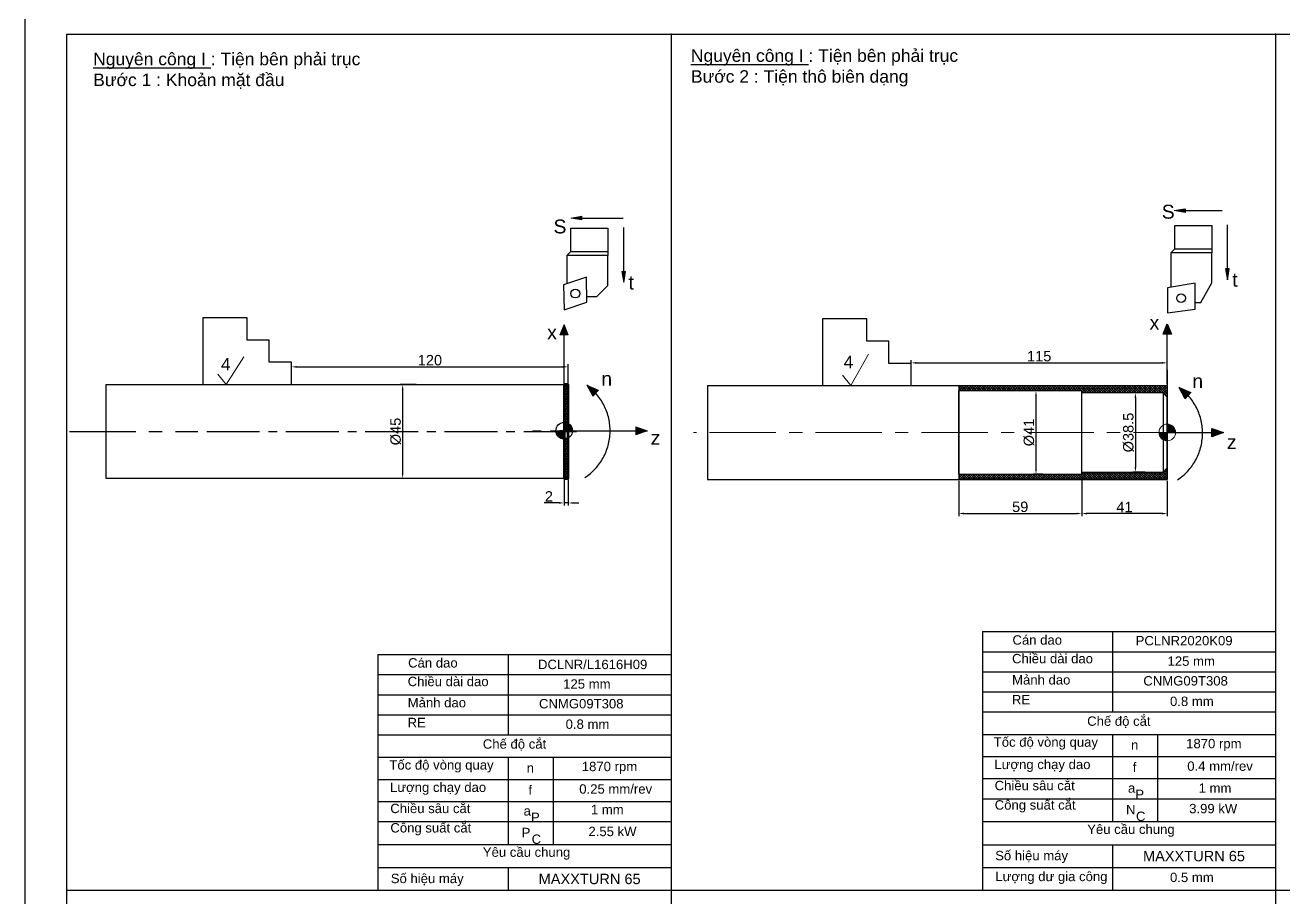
# Model space of a CAD drawing. Header units: inches. Extents: x 12 to 2456, y 1 to 1260.
# Drawn here: x 1267 to 1870, y 418 to 836 of the extents above; entities that cross this region are included whole.
import ezdxf

# ---------------------------------------------------------------- set-up
doc = ezdxf.new("R2010")
doc.units = ezdxf.units.IN
doc.header["$MEASUREMENT"] = 0
doc.linetypes.add('CENTER', pattern=[50.8, 31.75, -6.35, 6.35, -6.35])
for name, color, linetype, lineweight in [('Duong _dam', 7, 'Continuous', 30), ('Duong_dinh_vi', 5, 'Continuous', 15), ('Duong_manh', 3, 'Continuous', 5), ('Duong_tam', 3, 'CENTER', 5), ('Khung_ten', 7, 'Continuous', 30), ('Luong_du_gc', 1, 'Continuous', 5)]:
    doc.layers.add(name, color=color, linetype=linetype, lineweight=lineweight)
doc.styles.add('Annotative', font='arial.ttf')
doc.styles.get("Standard").update_dxf_attribs({"font": 'arial.ttf'})
doc.dimstyles.new('Copy(2) of ISO-25', dxfattribs={"dimtxt": 5, "dimasz": 2.5, "dimexe": 1.25, "dimexo": 0.625, "dimtad": 1, "dimtxsty": 'Standard', "dimcen": 2.5, "dimadec": 0, "dimazin": 0, "dimtfac": 1, "dimtmove": 0, "dimatfit": 3, "dimfxl": 1, "dimfrac": 2, "dimarcsym": 0})

# ---------------------------------------------------------------- blocks, each defined once
blk = doc.blocks.new('*D63')
at = {"layer": 'Defpoints', "color": 0, "transparency": 16777216}
for p in [(1527.38, 672.5), (1394.71, 664), (1527.38, 663.15)]:
    blk.add_point(p, dxfattribs=at)
at = {"layer": 'Duong_manh', "color": 0, "lineweight": -2, "transparency": 16777216}
for p, q in [((1394.71, 664.62), (1394.71, 673.75)), ((1397.21, 672.5), (1524.88, 672.5)), ((1527.38, 663.78), (1527.38, 673.75))]:
    blk.add_line(p, q, dxfattribs=at)
at = {"layer": 'Duong_manh', "color": 0, "transparency": 16777216}
for points in [[(1397.21, 672.91), (1397.21, 672.08), (1394.71, 672.5)], [(1524.88, 672.91), (1524.88, 672.08), (1527.38, 672.5)]]:
    blk.add_solid(points, dxfattribs=at)
at = {"layer": 'Duong_manh', "color": 0, "transparency": 16777216, "insert": (1461.05, 675.67), "char_height": 5, "attachment_point": 5}
blk.add_mtext('120', dxfattribs=at)
blk = doc.blocks.new('*D64')
at = {"layer": 'Defpoints', "color": 0, "transparency": 16777216}
for p in [(1455.1, 664), (1447.98, 619), (1455.1, 619)]:
    blk.add_point(p, dxfattribs=at)
at = {"layer": 'Duong_manh', "color": 0, "lineweight": -2, "transparency": 16777216}
for p, q in [((1454.48, 664), (1446.73, 664)), ((1447.98, 661.5), (1447.98, 621.5)), ((1454.48, 619), (1446.73, 619))]:
    blk.add_line(p, q, dxfattribs=at)
at = {"layer": 'Duong_manh', "color": 0, "transparency": 16777216}
for points in [[(1447.56, 661.5), (1448.4, 661.5), (1447.98, 664)], [(1447.56, 621.5), (1448.4, 621.5), (1447.98, 619)]]:
    blk.add_solid(points, dxfattribs=at)
at = {"layer": 'Duong_manh', "color": 0, "transparency": 16777216, "insert": (1444.66, 641.5), "char_height": 5, "attachment_point": 5, "rotation": 90}
blk.add_mtext('%%C45', dxfattribs=at)
blk = doc.blocks.new('*D65')
at = {"layer": 'Defpoints', "color": 0, "transparency": 16777216}
for p in [(1525.38, 619), (1527.38, 619), (1525.38, 607.25)]:
    blk.add_point(p, dxfattribs=at)
at = {"layer": 'Duong_manh', "color": 0, "lineweight": -2, "transparency": 16777216}
for p, q in [((1525.38, 618.38), (1525.38, 606)), ((1527.38, 618.38), (1527.38, 606)), ((1522.88, 607.25), (1515.82, 607.25)), ((1527.38, 607.25), (1525.38, 607.25)), ((1529.88, 607.25), (1532.38, 607.25))]:
    blk.add_line(p, q, dxfattribs=at)
at = {"layer": 'Duong_manh', "color": 0, "transparency": 16777216}
for points in [[(1522.88, 607.67), (1522.88, 606.84), (1525.38, 607.25)], [(1529.88, 607.67), (1529.88, 606.84), (1527.38, 607.25)]]:
    blk.add_solid(points, dxfattribs=at)
at = {"layer": 'Duong_manh', "color": 0, "transparency": 16777216, "insert": (1518.1, 610.39), "char_height": 5, "attachment_point": 5}
blk.add_mtext('2', dxfattribs=at)
blk = doc.blocks.new('*D66')
at = {"layer": 'Defpoints', "color": 0, "transparency": 16777216}
for p in [(1814.55, 674.41), (1691.75, 663.51), (1814.55, 663.51)]:
    blk.add_point(p, dxfattribs=at)
at = {"layer": 'Duong_manh', "color": 0, "lineweight": -2, "transparency": 16777216}
for p, q in [((1691.75, 664.14), (1691.75, 675.66)), ((1694.25, 674.41), (1812.05, 674.41)), ((1814.55, 664.14), (1814.55, 675.66))]:
    blk.add_line(p, q, dxfattribs=at)
at = {"layer": 'Duong_manh', "color": 0, "transparency": 16777216}
for points in [[(1694.25, 674.83), (1694.25, 673.99), (1691.75, 674.41)], [(1812.05, 674.83), (1812.05, 673.99), (1814.55, 674.41)]]:
    blk.add_solid(points, dxfattribs=at)
at = {"layer": 'Duong_manh', "color": 0, "transparency": 16777216, "insert": (1753.15, 677.59), "char_height": 5, "width": 7.3915, "attachment_point": 5}
blk.add_mtext('115', dxfattribs=at)
blk = doc.blocks.new('*D67')
at = {"layer": 'Defpoints', "color": 0, "transparency": 16777216}
for p in [(1804.54, 660.01), (1799.28, 622.01), (1804.54, 622.01)]:
    blk.add_point(p, dxfattribs=at)
at = {"layer": 'Duong_manh', "color": 0, "lineweight": -2, "transparency": 16777216}
for p, q in [((1803.92, 660.01), (1798.03, 660.01)), ((1799.28, 657.51), (1799.28, 624.51)), ((1803.92, 622.01), (1798.03, 622.01))]:
    blk.add_line(p, q, dxfattribs=at)
at = {"layer": 'Duong_manh', "color": 0, "transparency": 16777216}
for points in [[(1798.86, 657.51), (1799.7, 657.51), (1799.28, 660.01)], [(1798.86, 624.51), (1799.7, 624.51), (1799.28, 622.01)]]:
    blk.add_solid(points, dxfattribs=at)
at = {"layer": 'Duong_manh', "color": 0, "transparency": 16777216, "insert": (1795.96, 641.01), "char_height": 5, "width": 12.9456, "attachment_point": 5, "rotation": 90}
blk.add_mtext('%%C38.5', dxfattribs=at)
blk = doc.blocks.new('*D68')
at = {"layer": 'Defpoints', "color": 0, "transparency": 16777216}
for p in [(1755.33, 661.01), (1751.61, 621.01), (1755.33, 621.01)]:
    blk.add_point(p, dxfattribs=at)
at = {"layer": 'Duong_manh', "color": 0, "lineweight": -2, "transparency": 16777216}
for p, q in [((1754.7, 661.01), (1750.36, 661.01)), ((1751.61, 658.51), (1751.61, 623.51)), ((1754.7, 621.01), (1750.36, 621.01))]:
    blk.add_line(p, q, dxfattribs=at)
at = {"layer": 'Duong_manh', "color": 0, "transparency": 16777216}
for points in [[(1751.19, 658.51), (1752.03, 658.51), (1751.61, 661.01)], [(1751.19, 623.51), (1752.03, 623.51), (1751.61, 621.01)]]:
    blk.add_solid(points, dxfattribs=at)
at = {"layer": 'Duong_manh', "color": 0, "transparency": 16777216, "insert": (1748.29, 641.01), "char_height": 5, "attachment_point": 5, "rotation": 90}
blk.add_mtext('%%C41', dxfattribs=at)
blk = doc.blocks.new('*D69')
at = {"layer": 'Defpoints', "color": 0, "transparency": 16777216}
for p in [(1773.55, 621.01), (1814.55, 618.51), (1773.55, 602.16)]:
    blk.add_point(p, dxfattribs=at)
at = {"layer": 'Duong_manh', "color": 0, "lineweight": -2, "transparency": 16777216}
for p, q in [((1773.55, 620.39), (1773.55, 600.91)), ((1814.55, 617.89), (1814.55, 600.91)), ((1812.05, 602.16), (1776.05, 602.16))]:
    blk.add_line(p, q, dxfattribs=at)
at = {"layer": 'Duong_manh', "color": 0, "transparency": 16777216}
for points in [[(1776.05, 602.57), (1776.05, 601.74), (1773.55, 602.16)], [(1812.05, 602.57), (1812.05, 601.74), (1814.55, 602.16)]]:
    blk.add_solid(points, dxfattribs=at)
at = {"layer": 'Duong_manh', "color": 0, "transparency": 16777216, "insert": (1794.05, 605.29), "char_height": 5, "attachment_point": 5}
blk.add_mtext('41', dxfattribs=at)
blk = doc.blocks.new('*D70')
at = {"layer": 'Defpoints', "color": 0, "transparency": 16777216}
for p in [(1714.55, 618.51), (1773.55, 621.01), (1773.55, 602.18)]:
    blk.add_point(p, dxfattribs=at)
at = {"layer": 'Duong_manh', "color": 0, "lineweight": -2, "transparency": 16777216}
for p, q in [((1714.55, 617.89), (1714.55, 600.93)), ((1773.55, 620.39), (1773.55, 600.93)), ((1717.05, 602.18), (1771.05, 602.18))]:
    blk.add_line(p, q, dxfattribs=at)
at = {"layer": 'Duong_manh', "color": 0, "transparency": 16777216}
for points in [[(1717.05, 602.59), (1717.05, 601.76), (1714.55, 602.18)], [(1771.05, 602.59), (1771.05, 601.76), (1773.55, 602.18)]]:
    blk.add_solid(points, dxfattribs=at)
at = {"layer": 'Duong_manh', "color": 0, "transparency": 16777216, "insert": (1744.05, 605.36), "char_height": 5, "attachment_point": 5}
blk.add_mtext('59', dxfattribs=at)

msp = doc.modelspace()

# ---------------------------------------------------------------- hatches: boundary and pattern name
at = {"layer": 'Duong_manh', "lineweight": 25}
h = msp.add_hatch(color=0, dxfattribs=at)
h.dxf.hatch_style = 2
h.paths.add_polyline_path([(1823.199, 746.546), (1817.837, 747.393), (1823.199, 748.296)])
at = {"layer": 'Duong_manh'}
h = msp.add_hatch(color=0, dxfattribs=at)
h.dxf.hatch_style = 2
h.paths.add_polyline_path([(1533.847, 742.951), (1528.541, 743.854), (1533.847, 744.757)])
h = msp.add_hatch(color=0, dxfattribs=at)
h.dxf.hatch_style = 2
h.paths.add_polyline_path([(1553.038, 718.228), (1553.941, 712.922), (1554.787, 718.228)])
at = {"layer": 'Duong_manh', "lineweight": 25}
h = msp.add_hatch(color=0, dxfattribs=at)
h.dxf.hatch_style = 2
h.paths.add_polyline_path([(1842.503, 719.509), (1843.406, 714.204), (1844.309, 719.509)])
at = {"layer": 'Duong_manh', "lineweight": 0}
h = msp.add_hatch(color=0, dxfattribs=at)
h.dxf.hatch_style = 2
h.paths.add_polyline_path([(1525.38, 692.784), (1527.355, 687.817), (1523.348, 687.817)])
at = {"layer": 'Duong_manh', "lineweight": 25}
h = msp.add_hatch(color=0, dxfattribs=at)
h.dxf.hatch_style = 2
h.paths.add_polyline_path([(1814.551, 693.139), (1816.526, 688.171), (1812.575, 688.171)])
at = {"layer": 'Duong_manh', "lineweight": 0}
h = msp.add_hatch(color=0, dxfattribs=at)
h.dxf.hatch_style = 2
h.paths.add_polyline_path([(1536.33, 663.682), (1541.862, 661.367), (1539.209, 658.376)])
at = {"layer": 'Duong_manh', "lineweight": 25}
h = msp.add_hatch(color=0, dxfattribs=at)
h.dxf.hatch_style = 2
h.paths.add_polyline_path([(1820.308, 662.53), (1825.839, 660.216), (1823.187, 657.224)])
at = {"layer": 'Duong_manh'}
h = msp.add_hatch(color=0, dxfattribs=at)
h.dxf.hatch_style = 2
h.paths.add_polyline_path([(1525.38, 645.845), (1526.057, 645.789), (1525.38, 645.789)])
h = msp.add_hatch(color=0, dxfattribs=at)
h.paths.add_polyline_path([(1526.057, 645.789), (1525.38, 645.789), (1526.735, 645.563)])
h.paths.add_polyline_path([(1525.38, 645.789), (1526.735, 645.563), (1525.38, 645.563)])
h = msp.add_hatch(color=0, dxfattribs=at)
h.paths.add_polyline_path([(1525.38, 641.838), (1521.372, 641.838), (1525.38, 641.16)])
h.paths.add_polyline_path([(1521.372, 641.838), (1525.38, 641.16), (1521.429, 641.16)])
h = msp.add_hatch(color=0, dxfattribs=at)
h.paths.add_polyline_path([(1525.38, 641.16), (1521.429, 641.16), (1525.38, 640.483)])
h.paths.add_polyline_path([(1521.429, 641.16), (1525.38, 640.483), (1521.598, 640.483)])
h = msp.add_hatch(color=0, dxfattribs=at)
h.paths.add_polyline_path([(1525.38, 640.483), (1521.598, 640.483), (1525.38, 639.862)])
h.paths.add_polyline_path([(1521.598, 640.483), (1525.38, 639.862), (1521.937, 639.862)])
h = msp.add_hatch(color=0, dxfattribs=at)
h.paths.add_polyline_path([(1525.38, 639.862), (1521.937, 639.862), (1525.38, 639.298)])
h.paths.add_polyline_path([(1521.937, 639.862), (1525.38, 639.298), (1522.332, 639.298)])
h = msp.add_hatch(color=0, dxfattribs=at)
h.paths.add_polyline_path([(1526.735, 645.563), (1525.38, 645.563), (1527.412, 645.281)])
h.paths.add_polyline_path([(1525.38, 645.563), (1527.412, 645.281), (1525.38, 645.281)])
h = msp.add_hatch(color=0, dxfattribs=at)
h.paths.add_polyline_path([(1527.412, 645.281), (1525.38, 645.281), (1527.976, 644.886)])
h.paths.add_polyline_path([(1525.38, 645.281), (1527.976, 644.886), (1525.38, 644.886)])
h = msp.add_hatch(color=0, dxfattribs=at)
h.paths.add_polyline_path([(1527.976, 644.886), (1525.38, 644.886), (1527.976, 644.378)])
h.paths.add_polyline_path([(1525.38, 644.886), (1527.976, 644.378), (1525.38, 644.378)])
h = msp.add_hatch(color=0, dxfattribs=at)
h.paths.add_polyline_path([(1527.976, 644.378), (1525.38, 644.378), (1527.976, 641.838)])
h.paths.add_polyline_path([(1525.38, 644.378), (1527.976, 641.838), (1525.38, 641.838)])
h = msp.add_hatch(color=0, dxfattribs=at)
h.dxf.hatch_style = 2
h.paths.add_polyline_path([(1527.976, 644.886), (1528.428, 644.378), (1527.976, 644.378)])
h = msp.add_hatch(color=0, dxfattribs=at)
h.paths.add_polyline_path([(1528.428, 644.378), (1527.976, 644.378), (1528.823, 643.813)])
h.paths.add_polyline_path([(1527.976, 644.378), (1528.823, 643.813), (1527.976, 643.813)])
h = msp.add_hatch(color=0, dxfattribs=at)
h.paths.add_polyline_path([(1528.823, 643.813), (1527.976, 643.813), (1529.105, 643.192)])
h.paths.add_polyline_path([(1527.976, 643.813), (1529.105, 643.192), (1527.976, 643.192)])
h = msp.add_hatch(color=0, dxfattribs=at)
h.paths.add_polyline_path([(1529.105, 643.192), (1527.976, 643.192), (1529.275, 642.515)])
h.paths.add_polyline_path([(1527.976, 643.192), (1529.275, 642.515), (1527.976, 642.515)])
h = msp.add_hatch(color=0, dxfattribs=at)
h.paths.add_polyline_path([(1529.275, 642.515), (1527.976, 642.515), (1529.331, 641.838)])
h.paths.add_polyline_path([(1527.976, 642.515), (1529.331, 641.838), (1527.976, 641.838)])
at = {"layer": 'Duong_manh', "lineweight": 0}
h = msp.add_hatch(color=0, dxfattribs=at)
h.dxf.hatch_style = 2
h.paths.add_polyline_path([(1565.286, 641.838), (1559.698, 639.862), (1559.698, 643.813)])
h = msp.add_hatch(color=0, dxfattribs=at)
h.paths.add_polyline_path([(1814.551, 641.013), (1810.543, 641.013), (1814.551, 640.336)])
h.paths.add_polyline_path([(1810.543, 641.013), (1814.551, 640.336), (1810.599, 640.336)])
h = msp.add_hatch(color=0, dxfattribs=at)
h.paths.add_polyline_path([(1814.551, 640.336), (1810.599, 640.336), (1814.551, 639.659)])
h.paths.add_polyline_path([(1810.599, 640.336), (1814.551, 639.659), (1810.825, 639.659)])
h = msp.add_hatch(color=0, dxfattribs=at)
h.paths.add_polyline_path([(1814.551, 639.659), (1810.825, 639.659), (1814.551, 639.038)])
h.paths.add_polyline_path([(1810.825, 639.659), (1814.551, 639.038), (1811.107, 639.038)])
h = msp.add_hatch(color=0, dxfattribs=at)
h.dxf.hatch_style = 2
h.paths.add_polyline_path([(1814.551, 645.021), (1815.228, 644.964), (1814.551, 644.964)])
h = msp.add_hatch(color=0, dxfattribs=at)
h.paths.add_polyline_path([(1815.228, 644.964), (1814.551, 644.964), (1815.905, 644.739)])
h.paths.add_polyline_path([(1814.551, 644.964), (1815.905, 644.739), (1814.551, 644.739)])
h = msp.add_hatch(color=0, dxfattribs=at)
h.paths.add_polyline_path([(1815.905, 644.739), (1814.551, 644.739), (1816.526, 644.456)])
h.paths.add_polyline_path([(1814.551, 644.739), (1816.526, 644.456), (1814.551, 644.456)])
h = msp.add_hatch(color=0, dxfattribs=at)
h.paths.add_polyline_path([(1816.526, 644.456), (1814.551, 644.456), (1817.091, 644.061)])
h.paths.add_polyline_path([(1814.551, 644.456), (1817.091, 644.061), (1814.551, 644.061)])
h = msp.add_hatch(color=0, dxfattribs=at)
h.paths.add_polyline_path([(1817.091, 644.061), (1814.551, 644.061), (1817.599, 643.553)])
h.paths.add_polyline_path([(1814.551, 644.061), (1817.599, 643.553), (1814.551, 643.553)])
h = msp.add_hatch(color=0, dxfattribs=at)
h.paths.add_polyline_path([(1817.599, 643.553), (1814.551, 643.553), (1817.994, 642.989)])
h.paths.add_polyline_path([(1814.551, 643.553), (1817.994, 642.989), (1814.551, 642.989)])
h = msp.add_hatch(color=0, dxfattribs=at)
h.paths.add_polyline_path([(1817.994, 642.989), (1814.551, 642.989), (1818.276, 642.368)])
h.paths.add_polyline_path([(1814.551, 642.989), (1818.276, 642.368), (1814.551, 642.368)])
h = msp.add_hatch(color=0, dxfattribs=at)
h.paths.add_polyline_path([(1818.276, 642.368), (1814.551, 642.368), (1818.502, 641.691)])
h.paths.add_polyline_path([(1814.551, 642.368), (1818.502, 641.691), (1814.551, 641.691)])
h = msp.add_hatch(color=0, dxfattribs=at)
h.paths.add_polyline_path([(1818.502, 641.691), (1814.551, 641.691), (1818.558, 641.013)])
h.paths.add_polyline_path([(1814.551, 641.691), (1818.558, 641.013), (1814.551, 641.013)])
at = {"layer": 'Duong_manh', "lineweight": 25}
h = msp.add_hatch(color=0, dxfattribs=at)
h.dxf.hatch_style = 2
h.paths.add_polyline_path([(1841.591, 640.985), (1836.003, 639.01), (1836.003, 642.961)])
at = {"layer": 'Duong_manh'}
h = msp.add_hatch(color=0, dxfattribs=at)
h.paths.add_polyline_path([(1525.38, 639.298), (1522.332, 639.298), (1525.38, 638.79)])
h.paths.add_polyline_path([(1522.332, 639.298), (1525.38, 638.79), (1522.783, 638.79)])
h = msp.add_hatch(color=0, dxfattribs=at)
h.paths.add_polyline_path([(1525.38, 638.79), (1522.783, 638.79), (1525.38, 638.395)])
h.paths.add_polyline_path([(1522.783, 638.79), (1525.38, 638.395), (1523.348, 638.395)])
h = msp.add_hatch(color=0, dxfattribs=at)
h.paths.add_polyline_path([(1525.38, 638.395), (1523.348, 638.395), (1525.38, 638.112)])
h.paths.add_polyline_path([(1523.348, 638.395), (1525.38, 638.112), (1524.025, 638.112)])
h = msp.add_hatch(color=0, dxfattribs=at)
h.paths.add_polyline_path([(1524.025, 638.112), (1524.703, 637.887), (1525.38, 637.887)])
h.paths.add_polyline_path([(1524.703, 637.887), (1525.38, 637.887), (1525.38, 637.83)])
h = msp.add_hatch(color=0, dxfattribs=at)
h.dxf.hatch_style = 2
h.paths.add_polyline_path([(1524.025, 638.112), (1525.38, 638.112), (1525.38, 637.887)])
at = {"layer": 'Duong_manh', "lineweight": 0}
h = msp.add_hatch(color=0, dxfattribs=at)
h.paths.add_polyline_path([(1814.551, 639.038), (1811.107, 639.038), (1814.551, 638.473)])
h.paths.add_polyline_path([(1811.107, 639.038), (1814.551, 638.473), (1811.503, 638.473)])
h = msp.add_hatch(color=0, dxfattribs=at)
h.paths.add_polyline_path([(1814.551, 638.473), (1811.503, 638.473), (1814.551, 637.965)])
h.paths.add_polyline_path([(1811.503, 638.473), (1814.551, 637.965), (1811.954, 637.965)])
h = msp.add_hatch(color=0, dxfattribs=at)
h.paths.add_polyline_path([(1814.551, 637.965), (1811.954, 637.965), (1814.551, 637.57)])
h.paths.add_polyline_path([(1811.954, 637.965), (1814.551, 637.57), (1812.575, 637.57)])
h = msp.add_hatch(color=0, dxfattribs=at)
h.paths.add_polyline_path([(1814.551, 637.57), (1812.575, 637.57), (1814.551, 637.288)])
h.paths.add_polyline_path([(1812.575, 637.57), (1814.551, 637.288), (1813.196, 637.288)])
h = msp.add_hatch(color=0, dxfattribs=at)
h.paths.add_polyline_path([(1813.196, 637.288), (1813.873, 637.062), (1814.551, 637.062)])
h.paths.add_polyline_path([(1813.873, 637.062), (1814.551, 637.062), (1814.551, 637.006)])
h = msp.add_hatch(color=0, dxfattribs=at)
h.dxf.hatch_style = 2
h.paths.add_polyline_path([(1813.196, 637.288), (1814.551, 637.288), (1814.551, 637.062)])
at = {"layer": 'Khung_ten'}
h = msp.add_hatch(color=0, dxfattribs=at)
edge = h.paths.add_edge_path()
edge.add_arc((1527.377, 663.967), 0.48, 0, 360)
at = {"layer": 'Luong_du_gc'}
h = msp.add_hatch(dxfattribs=at)
h.set_pattern_fill('ANSI37', color=1, scale=0.266667)
h.set_pattern_definition([(45, (-589.4107, 1010.26385), (-0.59868374, 0.59868374), []), (135, (-589.4107, 1010.26385), (-0.59868374, -0.59868374), [])])
h.paths.add_polyline_path([(1527.377, 663.998), (1525.38, 663.998), (1525.38, 644.505), (1525.381, 644.505, -0.18468), (1527.377, 643.757)])
h.paths.add_polyline_path([(1527.377, 639.284, -0.182919), (1525.401, 638.536), (1525.38, 638.536), (1525.38, 619), (1527.377, 619)])
h = msp.add_hatch(dxfattribs=at)
h.set_pattern_fill('ANSI37', color=1, scale=0.266667)
h.set_pattern_definition([(45, (-857.2335, 1010.8257), (-0.59868374, 0.59868374), []), (135, (-857.2335, 1010.8257), (-0.59868374, -0.59868374), [])])
h.paths.add_polyline_path([(1773.551, 661.013), (1773.551, 660.013), (1812.551, 660.013), (1814.551, 658.013), (1814.551, 663.513), (1714.551, 663.513), (1714.551, 661.013)])
h.paths.add_polyline_path([(1773.551, 622.013), (1773.551, 621.013), (1714.551, 621.013), (1714.551, 618.513), (1814.551, 618.513), (1814.551, 624.013), (1812.551, 622.013)])

# ---------------------------------------------------------------- linework, layer by layer
at = {"layer": 'Duong _dam', "color": 0}
for p, q in [((1267, 1), (1267, 842)), ((1287, 832), (2446, 832)), ((1287, 11), (1287, 832)), ((1576.75, 832), (1576.75, 11)), ((1866.5, 832), (1866.5, 11)), ((1305.772, 619), (1305.772, 664)), ((1305.772, 664), (1527.377, 664)), ((1352.154, 664), (1394.713, 664)), ((1525.38, 663.998), (1525.38, 641.499)), ((1359.772, 619), (1305.772, 619)), ((1527.377, 619), (1359.772, 619)), ((1498.603, 432.422), (1498.603, 421.5)), ((1287, 421.5), (2446, 421.5))]:
    msp.add_line(p, q, dxfattribs=at)
at = {"layer": 'Duong _dam', "color": 0, "linetype": 'Continuous', "lineweight": 25}
for p, q in [((1814.551, 671.013), (1814.551, 663.68)), ((1594.192, 663.513), (1814.551, 663.513)), ((1594.192, 663.513), (1594.192, 618.513)), ((1714.551, 663.513), (1714.551, 618.513)), ((1714.551, 621.013), (1714.551, 661.013)), ((1773.551, 661.013), (1714.551, 661.013)), ((1773.551, 621.013), (1773.551, 661.013)), ((1812.551, 660.013), (1773.551, 660.013)), ((1814.551, 658.013), (1812.551, 660.013)), ((1812.551, 660.013), (1812.551, 641.013)), ((1814.551, 663.513), (1814.551, 618.513)), ((1814.551, 641.013), (1814.551, 658.013)), ((1812.551, 641.013), (1812.551, 622.013)), ((1814.551, 624.013), (1814.551, 641.013)), ((1773.551, 622.013), (1812.551, 622.013)), ((1812.551, 622.013), (1814.551, 624.013)), ((1814.551, 618.513), (1814.551, 624.013)), ((1594.192, 618.513), (1814.551, 618.513)), ((1714.551, 621.013), (1773.551, 621.013))]:
    msp.add_line(p, q, dxfattribs=at)
at = {"layer": 'Duong _dam', "color": 0}
for points in [[(1528.654, 727.767), (1528.654, 739), (1546.377, 739), (1546.377, 727.767)], [(1818.119, 729.049), (1818.119, 740.337)], [(1818.119, 740.337), (1835.899, 740.337)], [(1835.899, 740.337), (1835.899, 729.049)], [(1526.678, 725.848), (1528.654, 727.767), (1546.377, 727.767), (1546.377, 725.848)], [(1536.161, 706.206), (1541.071, 706.206), (1546.377, 711.568), (1546.377, 725.848), (1526.678, 725.848), (1526.678, 712.302)], [(1816.2, 727.129), (1818.119, 729.049), (1835.899, 729.049), (1835.899, 727.129)], [(1827.884, 703.366), (1830.593, 703.366), (1835.899, 712.849), (1835.899, 727.129), (1816.2, 727.129), (1816.313, 710.873)], [(1394.713, 664), (1394.713, 664), (1394.713, 674.668), (1384.045, 674.668), (1384.045, 685.28), (1373.433, 685.28), (1373.433, 695.948), (1352.154, 695.948), (1352.154, 664)], [(1691.747, 663.513), (1691.747, 663.513), (1691.747, 674.181), (1681.135, 674.181), (1681.135, 684.793), (1670.467, 684.793), (1670.467, 695.461), (1649.187, 695.461), (1649.187, 663.513)], [(1691.747, 663.513), (1691.747, 663.513)], [(1525.38, 639.862), (1525.38, 641.838), (1523.348, 641.838)], [(1525.38, 641.838), (1525.38, 639.862)], [(1725.904, 545.579), (1866.5, 545.579)], [(1725.904, 545.579), (1725.904, 421.5), (1866.5, 421.5)], [(1788.353, 545.579), (1788.353, 507.013)], [(1866.5, 545.579), (1866.5, 421.5)], [(1436.154, 534.615), (1576.75, 534.615)], [(1436.154, 534.615), (1436.154, 421.5)], [(1498.603, 534.615), (1498.603, 496.049)], [(1725.904, 535.927), (1866.5, 535.927)], [(1725.904, 526.275), (1866.5, 526.275)], [(1436.154, 524.963), (1576.75, 524.963)], [(1436.154, 515.311), (1576.75, 515.311)], [(1725.904, 516.665), (1866.5, 516.665)], [(1725.904, 507.013), (1866.5, 507.013)], [(1436.154, 505.701), (1576.75, 505.701)], [(1436.154, 496.049), (1576.75, 496.049)], [(1725.904, 496.261), (1866.5, 496.261)], [(1788.353, 496.261), (1788.353, 454.435)], [(1809.9, 496.261), (1809.9, 454.435)], [(1436.154, 485.296), (1576.75, 485.296)], [(1498.603, 485.296), (1498.603, 443.471)], [(1520.15, 485.296), (1520.15, 443.471)], [(1725.904, 485.593), (1866.5, 485.593)], [(1436.154, 474.628), (1576.75, 474.628)], [(1725.904, 475.094), (1866.5, 475.094)], [(1725.904, 465.442), (1866.5, 465.442)], [(1436.154, 464.13), (1576.75, 464.13)], [(1436.154, 454.478), (1576.75, 454.478)], [(1725.904, 454.435), (1866.5, 454.435)], [(1436.154, 443.471), (1576.75, 443.471)], [(1725.904, 443.386), (1866.5, 443.386)], [(1788.353, 443.386), (1788.353, 421.5)], [(1436.154, 432.422), (1576.75, 432.422)], [(1725.904, 432.464), (1866.5, 432.464)], [(1436.154, 421.5), (1576.75, 421.5)]]:
    msp.add_lwpolyline(points, dxfattribs=at)
for points in [[(1525.38, 699.771), (1536.217, 703.496), (1536.161, 715.462), (1525.154, 711.794)], [(1814.676, 698.456), (1827.884, 700.205), (1827.884, 712.68), (1814.676, 710.422)]]:
    msp.add_lwpolyline(points, close=True, dxfattribs=at)
for centre in [(1530.77, 707.645), (1821.195, 705.427)]:
    msp.add_circle(centre, 2.117, dxfattribs=at)
for p in [(1576.75, 832), (1866.5, 832)]:
    msp.add_point(p, dxfattribs=at)
at = {"layer": 'Duong_dinh_vi', "color": 5}
for p, q in [((1352.154, 664), (1394.713, 664)), ((1649.187, 663.513), (1691.747, 663.513))]:
    msp.add_line(p, q, dxfattribs=at)
at = {"layer": 'Duong_dinh_vi', "color": 0}
for points in [[(1352.154, 664), (1394.713, 664)], [(1649.187, 663.513), (1691.747, 663.513)]]:
    msp.add_lwpolyline(points, dxfattribs=at)
at = {"layer": 'Duong_manh', "color": 0, "lineweight": 25}
msp.add_line((1814.551, 671.013), (1814.551, 688.171), dxfattribs=at)
for points in [[(1823.199, 746.546), (1817.837, 747.393), (1823.199, 748.296)], [(1842.503, 719.509), (1843.406, 714.204), (1844.309, 719.509)], [(1814.551, 693.139), (1816.526, 688.171), (1812.575, 688.171)], [(1820.308, 662.53), (1825.839, 660.216), (1823.187, 657.224)], [(1841.591, 640.985), (1836.003, 639.01), (1836.003, 642.961)]]:
    msp.add_lwpolyline(points, close=True, dxfattribs=at)
at = {"layer": 'Duong_manh', "color": 0, "lineweight": 0}
for points in [[(1533.847, 742.951), (1528.541, 743.854), (1533.847, 744.757)], [(1553.038, 718.228), (1553.941, 712.922), (1554.787, 718.228)], [(1525.38, 692.784), (1527.355, 687.817), (1523.348, 687.817)], [(1536.33, 663.682), (1541.862, 661.367), (1539.209, 658.376)], [(1525.38, 645.845), (1526.057, 645.789), (1525.38, 645.789)], [(1526.057, 645.789), (1525.38, 645.789), (1526.735, 645.563)], [(1525.38, 645.789), (1526.735, 645.563), (1525.38, 645.563)], [(1525.38, 641.838), (1521.372, 641.838), (1525.38, 641.16)], [(1521.372, 641.838), (1525.38, 641.16), (1521.429, 641.16)], [(1525.38, 641.16), (1521.429, 641.16), (1525.38, 640.483)], [(1521.429, 641.16), (1525.38, 640.483), (1521.598, 640.483)], [(1525.38, 640.483), (1521.598, 640.483), (1525.38, 639.862)], [(1521.598, 640.483), (1525.38, 639.862), (1521.937, 639.862)], [(1525.38, 639.862), (1521.937, 639.862), (1525.38, 639.298)], [(1521.937, 639.862), (1525.38, 639.298), (1522.332, 639.298)], [(1526.735, 645.563), (1525.38, 645.563), (1527.412, 645.281)], [(1525.38, 645.563), (1527.412, 645.281), (1525.38, 645.281)], [(1527.412, 645.281), (1525.38, 645.281), (1527.976, 644.886)], [(1525.38, 645.281), (1527.976, 644.886), (1525.38, 644.886)], [(1527.976, 644.886), (1525.38, 644.886), (1527.976, 644.378)], [(1525.38, 644.886), (1527.976, 644.378), (1525.38, 644.378)], [(1527.976, 644.378), (1525.38, 644.378), (1527.976, 641.838)], [(1525.38, 644.378), (1527.976, 641.838), (1525.38, 641.838)], [(1527.976, 644.886), (1528.428, 644.378), (1527.976, 644.378)], [(1528.428, 644.378), (1527.976, 644.378), (1528.823, 643.813)], [(1527.976, 644.378), (1528.823, 643.813), (1527.976, 643.813)], [(1528.823, 643.813), (1527.976, 643.813), (1529.105, 643.192)], [(1527.976, 643.813), (1529.105, 643.192), (1527.976, 643.192)], [(1529.105, 643.192), (1527.976, 643.192), (1529.275, 642.515)], [(1527.976, 643.192), (1529.275, 642.515), (1527.976, 642.515)], [(1529.275, 642.515), (1527.976, 642.515), (1529.331, 641.838)], [(1527.976, 642.515), (1529.331, 641.838), (1527.976, 641.838)], [(1565.286, 641.838), (1559.698, 639.862), (1559.698, 643.813)], [(1814.551, 641.013), (1810.543, 641.013), (1814.551, 640.336)], [(1810.543, 641.013), (1814.551, 640.336), (1810.599, 640.336)], [(1814.551, 640.336), (1810.599, 640.336), (1814.551, 639.659)], [(1810.599, 640.336), (1814.551, 639.659), (1810.825, 639.659)], [(1814.551, 639.659), (1810.825, 639.659), (1814.551, 639.038)], [(1810.825, 639.659), (1814.551, 639.038), (1811.107, 639.038)], [(1814.551, 645.021), (1815.228, 644.964), (1814.551, 644.964)], [(1815.228, 644.964), (1814.551, 644.964), (1815.905, 644.739)], [(1814.551, 644.964), (1815.905, 644.739), (1814.551, 644.739)], [(1815.905, 644.739), (1814.551, 644.739), (1816.526, 644.456)], [(1814.551, 644.739), (1816.526, 644.456), (1814.551, 644.456)], [(1816.526, 644.456), (1814.551, 644.456), (1817.091, 644.061)], [(1814.551, 644.456), (1817.091, 644.061), (1814.551, 644.061)], [(1817.091, 644.061), (1814.551, 644.061), (1817.599, 643.553)], [(1814.551, 644.061), (1817.599, 643.553), (1814.551, 643.553)], [(1817.599, 643.553), (1814.551, 643.553), (1817.994, 642.989)], [(1814.551, 643.553), (1817.994, 642.989), (1814.551, 642.989)], [(1817.994, 642.989), (1814.551, 642.989), (1818.276, 642.368)], [(1814.551, 642.989), (1818.276, 642.368), (1814.551, 642.368)], [(1818.276, 642.368), (1814.551, 642.368), (1818.502, 641.691)], [(1814.551, 642.368), (1818.502, 641.691), (1814.551, 641.691)], [(1818.502, 641.691), (1814.551, 641.691), (1818.558, 641.013)], [(1814.551, 641.691), (1818.558, 641.013), (1814.551, 641.013)], [(1525.38, 639.298), (1522.332, 639.298), (1525.38, 638.79)], [(1522.332, 639.298), (1525.38, 638.79), (1522.783, 638.79)], [(1525.38, 638.79), (1522.783, 638.79), (1525.38, 638.395)], [(1522.783, 638.79), (1525.38, 638.395), (1523.348, 638.395)], [(1525.38, 638.395), (1523.348, 638.395), (1525.38, 638.112)], [(1523.348, 638.395), (1525.38, 638.112), (1524.025, 638.112)], [(1524.025, 638.112), (1524.703, 637.887), (1525.38, 637.887)], [(1524.025, 638.112), (1525.38, 638.112), (1525.38, 637.887)], [(1524.703, 637.887), (1525.38, 637.887), (1525.38, 637.83)], [(1814.551, 639.038), (1811.107, 639.038), (1814.551, 638.473)], [(1811.107, 639.038), (1814.551, 638.473), (1811.503, 638.473)], [(1814.551, 638.473), (1811.503, 638.473), (1814.551, 637.965)], [(1811.503, 638.473), (1814.551, 637.965), (1811.954, 637.965)], [(1814.551, 637.965), (1811.954, 637.965), (1814.551, 637.57)], [(1811.954, 637.965), (1814.551, 637.57), (1812.575, 637.57)], [(1814.551, 637.57), (1812.575, 637.57), (1814.551, 637.288)], [(1812.575, 637.57), (1814.551, 637.288), (1813.196, 637.288)], [(1813.196, 637.288), (1813.873, 637.062), (1814.551, 637.062)], [(1813.196, 637.288), (1814.551, 637.288), (1814.551, 637.062)], [(1813.873, 637.062), (1814.551, 637.062), (1814.551, 637.006)]]:
    msp.add_lwpolyline(points, close=True, dxfattribs=at)
at = {"layer": 'Duong_manh', "color": 0, "lineweight": 25}
for points in [[(1533.847, 743.854), (1543.16, 743.854), (1553.771, 743.854)], [(1823.199, 747.393), (1830.254, 747.393), (1840.866, 747.393)], [(1553.941, 718.228), (1553.941, 739.338)], [(1843.406, 719.509), (1843.406, 740.62)], [(1525.38, 663.998), (1525.38, 687.817)], [(1535.383, 619.427), (1536.065, 619.893), (1536.731, 620.379), (1537.379, 620.882), (1538.009, 621.404), (1538.622, 621.943), (1539.217, 622.499), (1539.793, 623.071), (1540.351, 623.659), (1540.89, 624.263), (1541.409, 624.882), (1541.909, 625.515), (1542.39, 626.163), (1542.85, 626.824), (1543.29, 627.498), (1543.71, 628.184), (1544.109, 628.883), (1544.486, 629.593), (1544.843, 630.315), (1545.178, 631.047), (1545.491, 631.789), (1545.782, 632.541), (1546.05, 633.302), (1546.296, 634.072), (1546.519, 634.85), (1546.718, 635.635), (1546.895, 636.428), (1547.047, 637.228), (1547.176, 638.034), (1547.28, 638.845), (1547.359, 639.662), (1547.414, 640.484), (1547.444, 641.31), (1547.448, 642.137), (1547.427, 642.96), (1547.382, 643.78), (1547.311, 644.595), (1547.216, 645.405), (1547.097, 646.211), (1546.953, 647.01), (1546.786, 647.803), (1546.596, 648.59), (1546.382, 649.369), (1546.145, 650.141), (1545.886, 650.904), (1545.604, 651.658), (1545.299, 652.404), (1544.973, 653.139), (1544.625, 653.865), (1544.255, 654.579), (1543.864, 655.283), (1543.452, 655.974), (1543.02, 656.654), (1542.566, 657.32), (1542.093, 657.974), (1541.599, 658.614), (1541.086, 659.239), (1540.553, 659.85), (1540.001, 660.446), (1539.43, 661.026), (1538.84, 661.59), (1538.231, 662.137), (1537.604, 662.667), (1536.959, 663.179), (1536.297, 663.673)], [(1819.417, 618.275), (1820.099, 618.742), (1820.765, 619.227), (1821.413, 619.73), (1822.044, 620.252), (1822.656, 620.791), (1823.251, 621.347), (1823.827, 621.919), (1824.385, 622.507), (1824.924, 623.111), (1825.443, 623.73), (1825.944, 624.364), (1826.424, 625.011), (1826.884, 625.672), (1827.324, 626.346), (1827.744, 627.033), (1828.143, 627.731), (1828.521, 628.442), (1828.877, 629.163), (1829.212, 629.895), (1829.525, 630.637), (1829.816, 631.389), (1830.084, 632.15), (1830.33, 632.92), (1830.553, 633.698), (1830.753, 634.484), (1830.929, 635.277), (1831.081, 636.076), (1831.21, 636.882), (1831.314, 637.694), (1831.394, 638.511), (1831.448, 639.332), (1831.478, 640.158), (1831.483, 640.985), (1831.462, 641.808), (1831.416, 642.628), (1831.345, 643.443), (1831.25, 644.254), (1831.131, 645.059), (1830.988, 645.858), (1830.821, 646.652), (1830.63, 647.438), (1830.416, 648.217), (1830.18, 648.989), (1829.92, 649.752), (1829.638, 650.507), (1829.334, 651.252), (1829.007, 651.988), (1828.659, 652.713), (1828.289, 653.427), (1827.899, 654.131), (1827.487, 654.822), (1827.054, 655.502), (1826.601, 656.169), (1826.127, 656.822), (1825.634, 657.462), (1825.12, 658.087), (1824.587, 658.698), (1824.035, 659.294), (1823.464, 659.874), (1822.874, 660.438), (1822.266, 660.985), (1821.639, 661.515), (1820.994, 662.027), (1820.331, 662.521)], [(1525.38, 641.838), (1565.286, 641.838)], [(1814.551, 640.985), (1841.591, 640.985)]]:
    msp.add_lwpolyline(points, dxfattribs=at)
at = {"layer": 'Duong_manh', "color": 0}
msp.add_lwpolyline([(1359.377, 668.967), (1363.441, 664), (1371.878, 677.383)], dxfattribs=at)
at = {"layer": 'Duong_manh', "color": 0, "lineweight": 0}
for points in [[(1658.783, 668.48), (1662.847, 663.513), (1671.304, 678.655)], [(1810.544, 640.997), (1813.877, 640.985)], [(1814.551, 641.013), (1814.551, 639.038)], [(1814.551, 641.013), (1814.551, 639.038)]]:
    msp.add_lwpolyline(points, dxfattribs=at)
at = {"layer": 'Duong_manh', "color": 0, "lineweight": 25}
msp.add_circle((1525.408, 641.866), 3.979, dxfattribs=at)
at = {"layer": 'Duong_manh', "color": 0, "lineweight": 0}
msp.add_circle((1814.579, 641.042), 3.979, dxfattribs=at)
at = {"layer": 'Duong_tam', "color": 0}
msp.add_line((1830.113, 641.013), (1587.483, 641.013), dxfattribs=at)
at = {"layer": 'Duong_tam', "color": 0, "lineweight": 25}
for points in [[(1288.26, 641.499), (1349.818, 641.499)], [(1354.051, 641.499), (1379.395, 641.499)], [(1383.628, 641.499), (1387.862, 641.499)], [(1392.039, 641.499), (1417.382, 641.499)], [(1421.615, 641.499), (1425.849, 641.499)], [(1430.082, 641.499), (1455.369, 641.499)], [(1459.603, 641.499), (1463.836, 641.499)], [(1468.069, 641.499), (1493.413, 641.499)], [(1497.59, 641.499), (1501.823, 641.499)], [(1506.056, 641.499), (1531.4, 641.499)], [(1510.253, 641.838), (1514.43, 641.838)], [(1518.663, 641.838), (1537.572, 641.838)]]:
    msp.add_lwpolyline(points, dxfattribs=at)
at = {"layer": 'Khung_ten', "color": 0, "lineweight": 70}
msp.add_lwpolyline([(1527.377, 663.998), (1525.38, 663.998), (1525.38, 619), (1527.377, 619)], close=True, dxfattribs=at)

# ---------------------------------------------------------------- texts
at = {"color": 0, "insert": (1512.866, 532.064), "char_height": 4.5, "width": 13.63997, "attachment_point": 1, "style": 'Annotative'}
msp.add_mtext('DCLNR/L1616H09 ', dxfattribs=at)
at = {"layer": 'Duong _dam', "color": 0, "attachment_point": 1}
for s, insert, char_height, width in [('{\\LNguyên công I }: Tiện bên phải trục\\PBước 1 : Khoản mặt đầu ', (1299.598, 823.114), 6, 212.86648), ('{\\LNguyên công I }: Tiện bên phải trục\\PBước 2 : Tiện thô biên dạng', (1586.172, 824.746), 6, 212.86648), ('P', (1505.037, 451.477), 4.5, 3.54536), ('C', (1509.821, 448.284), 4.5, 2.83936)]:
    msp.add_mtext(s, dxfattribs=dict(at, insert=insert, char_height=char_height, width=width))
for s, insert, char_height in [('Cán dao', (1740.336, 543.785), 4.5), ('Cán dao', (1450.586, 532.82), 4.5), ('Chiều dài dao ', (1740.153, 534.857), 4.5), ('125 mm', (1814.684, 533.646), 4.5), ('Mảnh dao', (1740.154, 524.689), 4.5), ('Chiều dài dao ', (1450.403, 523.892), 4.5), ('125 mm', (1524.934, 522.682), 4.5), ('Mảnh dao', (1450.404, 513.725), 4.5), ('RE', (1740.07, 515.175), 4.5), ('0.8 mm', (1815.869, 514.384), 4.5), ('RE', (1450.32, 504.211), 4.5), ('0.8 mm', (1526.119, 503.42), 4.5), ('Chế độ cắt', (1776.156, 504.882), 4.5), ('Chế độ cắt', (1486.406, 493.918), 4.5), ('Tốc độ vòng quay', (1731.37, 494.844), 4.5), ('{\\fArial|b0|i0|c0;n}', (1797.2, 493.429), 4.5), ('1870 rpm', (1823.616, 494.107), 4.5), ('Tốc độ vòng quay', (1441.62, 483.88), 4.5), ('1870 rpm', (1533.866, 483.142), 4.5), ('Lượng chạy dao', (1731.683, 484.127), 4.5), ('{\\fArial|b0|i0|c0;f}', (1798.005, 482.804), 4.5), ('  0.4 mm/rev', (1820.653, 483.312), 4.5), ('{\\fArial|b0|i0|c0;n}', (1507.45, 482.465), 4.5), ('Lượng chạy dao', (1441.933, 473.162), 4.5), ('{\\fArial|b0|i0|c0;f}', (1508.255, 471.839), 4.5), (' 0.25 mm/rev', (1530.903, 472.347), 4.5), ('Chiều sâu cắt', (1731.788, 473.991), 4.5), ('{\\fArial|b0|i0|c0;a}', (1795.719, 472.813), 4.5), ('1 mm', (1829.585, 472.771), 4.5), ('Công suất cắt', (1731.84, 464.697), 4.5), ('{\\fArial|b0|i0|c0;P}', (1799.232, 469.747), 4.5), ('Chiều sâu cắt', (1442.038, 463.027), 4.5), ('{\\fArial|b0|i0|c0;a}', (1505.969, 461.849), 4.5), ('{\\fArial|b0|i0|c0;P}', (1509.482, 458.782), 4.5), ('1 mm', (1538.224, 462.497), 4.5), ('{\\fArial|b0|i0|c0;N}', (1794.787, 462.441), 4.5), ('{\\fArial|b0|i0|c0;C}', (1799.571, 459.248), 4.5), ('3.99 kW', (1825.056, 462.949), 4.5), ('Công suất cắt', (1442.09, 453.733), 4.5), ('Yêu cầu chung', (1776.17, 453.034), 4.5), (' 2.55 kW', (1535.306, 451.985), 4.5), ('Yêu cầu chung', (1486.42, 442.07), 4.5), ('Số hiệu máy', (1732.047, 440.412), 4.5), ('Số hiệu máy', (1442.297, 429.447), 4.5), ('MAXXTURN 65', (1513.165, 429.464), 5.00036), ('Lượng dư gia công', (1732.123, 430.404), 4.5), ('0.5 mm', (1815.869, 429.972), 4.5)]:
    msp.add_mtext(s, dxfattribs=dict(at, insert=insert, char_height=char_height))
at = {"layer": 'Duong _dam', "color": 0, "char_height": 4.5, "attachment_point": 1, "style": 'Annotative'}
for s, insert in [('PCLNR2020K09', (1799.402, 543.461)), ('CNMG09T308', (1513.335, 513.235))]:
    msp.add_mtext(s, dxfattribs=dict(at, insert=insert))
at = {"layer": 'Duong _dam', "color": 0, "attachment_point": 1, "style": 'Annotative'}
for s, insert, char_height, width in [('CNMG09T308 ', (1803.085, 524.199), 4.5, 0.62926), ('MAXXTURN 65', (1802.915, 440.428), 5.00036, 55.1258)]:
    msp.add_mtext(s, dxfattribs=dict(at, insert=insert, char_height=char_height, width=width))
at = {"layer": 'Duong_manh', "color": 0, "lineweight": 25, "char_height": 6.66714, "attachment_point": 1}
for s, insert in [('{\\fArial|b0|i0|c0;S}', (1811.91, 750.222)), ('{\\fArial|b0|i0|c0;S}', (1520.3, 743.127)), ('{\\fArial|b0|i0|c0;t}', (1845.72, 717.597)), ('{\\fArial|b0|i0|c0;x}', (1806.084, 697.04)), ('{\\fArial|b0|i0|c0;n}', (1826.573, 668.971)), ('{\\fArial|b0|i0|c0;z}', (1843.115, 639.75))]:
    msp.add_mtext(s, dxfattribs=dict(at, insert=insert))
at = {"layer": 'Duong_manh', "color": 0, "attachment_point": 1}
for s, insert, char_height in [('{\\fArial|b0|i0|c0;t}', (1556.255, 716.259), 6.66714), ('4', (1360.844, 676.763), 6)]:
    msp.add_mtext(s, dxfattribs=dict(at, insert=insert, char_height=char_height))
at = {"layer": 'Duong_manh', "color": 0, "lineweight": 0, "attachment_point": 1}
for s, insert, char_height in [('{\\fArial|b0|i0|c0;x}', (1517.252, 692.349), 6.66714), ('4', (1659.404, 677.857), 6), ('n', (1543.216, 670.123), 6.667), ('{\\fArial|b0|i0|c0;z}', (1566.867, 641.844), 6.66714)]:
    msp.add_mtext(s, dxfattribs=dict(at, insert=insert, char_height=char_height))

# ---------------------------------------------------------------- dimensions: what is measured, and where the dimension line sits
at = {"layer": 'Duong_manh', "color": 0}
for base, p1, p2, text, picture, middle in [((1527.377, 672.496), (1394.713, 664), (1527.377, 663.153), '120', '*D63', (1461.045, 675.674)), ((1814.551, 674.411), (1691.747, 663.513), (1814.551, 663.513), '115', '*D66', (1753.149, 677.588)), ((1525.38, 607.252), (1527.377, 619), (1525.38, 619), '2', '*D65', (1518.099, 610.388)), ((1773.551, 602.178), (1714.551, 618.513), (1773.551, 621.013), '59', '*D70', (1744.051, 605.356)), ((1773.551, 602.156), (1814.551, 618.513), (1773.551, 621.013), '41', '*D69', (1794.051, 605.292))]:
    dim = msp.add_linear_dim(base=base, p1=p1, p2=p2, text=text, dimstyle='Copy(2) of ISO-25', dxfattribs=at)
    dim.commit()
    dim.dimension.update_dxf_attribs({"geometry": picture, "text_midpoint": middle})
for base, p1, p2, text, picture, middle in [((1447.98, 619), (1455.101, 664), (1455.101, 619), '%%C45', '*D64', (1444.662, 641.5)), ((1751.611, 621.013), (1755.328, 661.013), (1755.328, 621.013), '%%C41', '*D68', (1748.293, 641.013)), ((1799.279, 622.013), (1804.541, 660.013), (1804.541, 622.013), '%%C38.5', '*D67', (1795.961, 641.013))]:
    dim = msp.add_linear_dim(base=base, p1=p1, p2=p2, angle=90, text=text, dimstyle='Copy(2) of ISO-25', dxfattribs=at)
    dim.commit()
    dim.dimension.update_dxf_attribs({"geometry": picture, "text_midpoint": middle})

doc.saveas('drawing.dxf')
